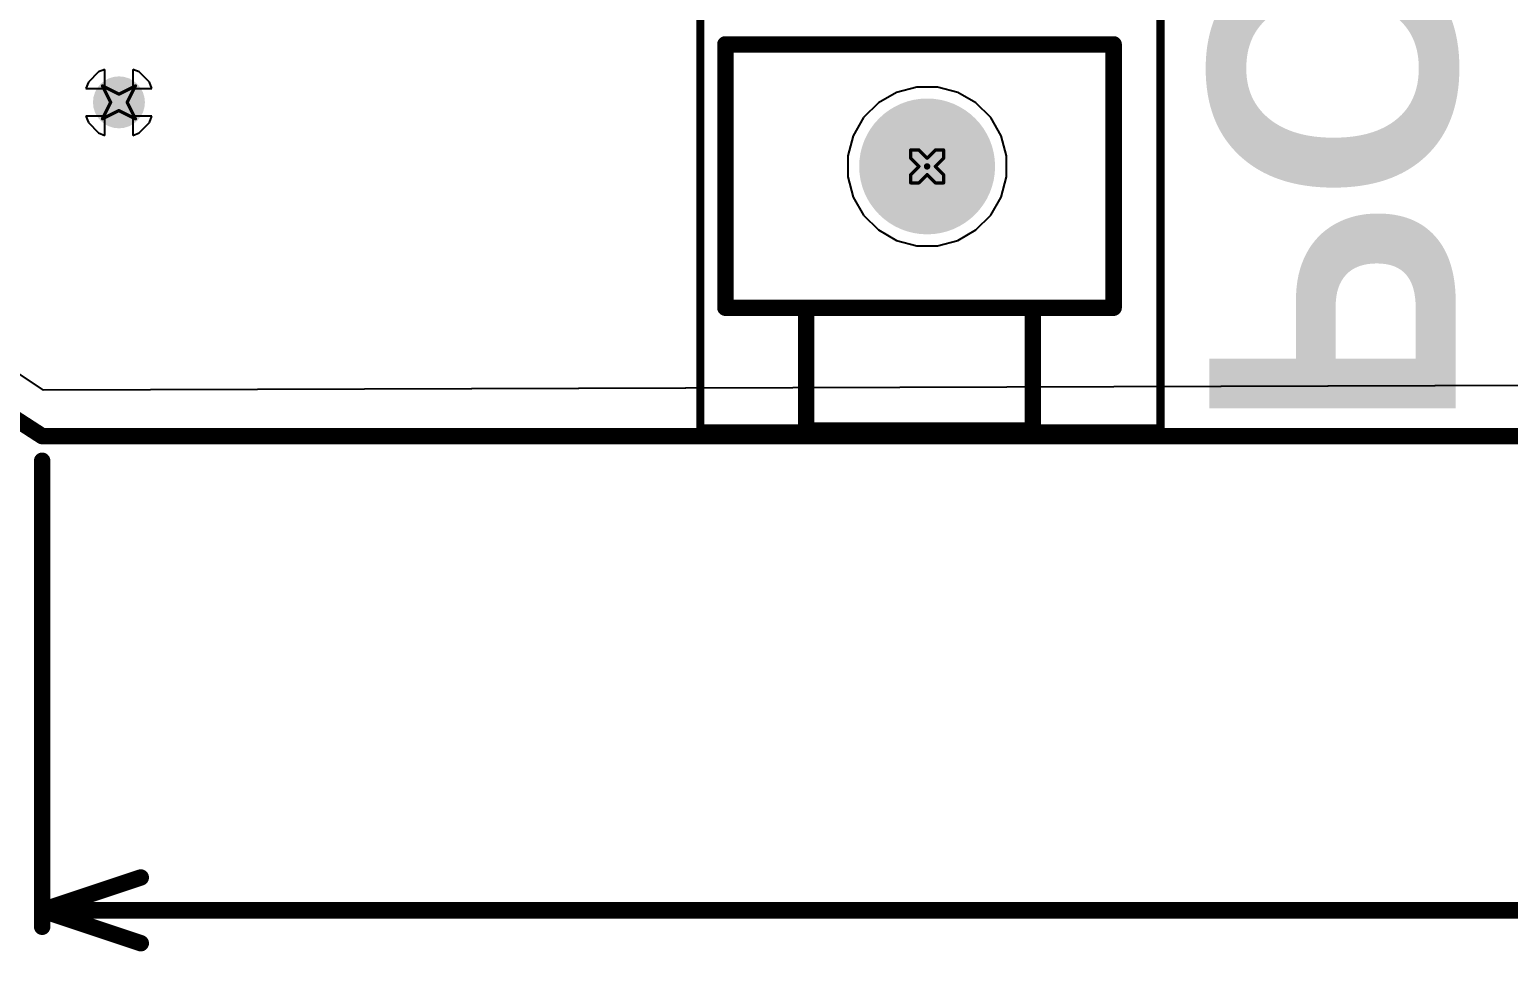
# Model space of a CAD drawing. Header units: inches. Extents: x -0.4 to 12.9, y -0.9 to 6.
# Drawn here: x 0.3 to 1.199, y -0.806 to -0.245 of the extents above; entities that cross this region are included whole.
import ezdxf

# ---------------------------------------------------------------- set-up
doc = ezdxf.new("R2010")
doc.units = ezdxf.units.IN
doc.header["$MEASUREMENT"] = 0
for name, color, linetype in [('Board Outline', 216, 'Continuous'), ('Bottom Layer', 5, 'Continuous'), ('Bottom Overlay', 54, 'Continuous'), ('Bottom Solder', 6, 'Continuous'), ('Deimensions', 6, 'Continuous'), ('Drill Drawing', 1, 'Continuous'), ('Multi-Layer', 9, 'Continuous'), ('Pad Holes', 156, 'Continuous'), ('Top Layer', 1, 'Continuous'), ('Top Solder', 216, 'Continuous'), ('Via Holes', 16, 'Continuous')]:
    doc.layers.add(name, color=color, linetype=linetype)
doc.styles.add('Arial_Bold', font='', dxfattribs={"height": 0.2})
doc.styles.get('Arial_Bold').set_extended_font_data('Arial', bold=True)

# ---------------------------------------------------------------- blocks, each defined once
blk = doc.blocks.new('DC_0360_2_5_B_36')
at = {"layer": 'Bottom Layer'}
for points in [[(0.0315, 0.10039), (0.0315, 0.15945), (0.14961, 0.15945), (0.14961, 0.10039)], [(-0.02953, 0.05906), (0.02953, 0.05906), (0.02953, -0.05906), (-0.02953, -0.05906)], [(0.14961, -0.10039), (0.14961, -0.15945), (0.0315, -0.15945), (0.0315, -0.10039)]]:
    blk.add_hatch(color=5, dxfattribs=at).paths.add_polyline_path(points)
at = {"layer": 'Bottom Solder'}
for points in [[(0.02953, 0.09843), (0.02953, 0.16142), (0.15157, 0.16142), (0.15157, 0.09843)], [(-0.0315, 0.06102), (0.0315, 0.06102), (0.0315, -0.06102), (-0.0315, -0.06102)], [(0.15157, -0.09843), (0.15157, -0.16142), (0.02953, -0.16142), (0.02953, -0.09843)]]:
    blk.add_hatch(color=6, dxfattribs=at).paths.add_polyline_path(points)
h = blk.add_hatch(color=6, dxfattribs=at)
edge = h.paths.add_edge_path()
edge.add_arc((-0.15748, 0), 0.00197, 0, 360)
at = {"layer": 'Multi-Layer'}
for points in [[(0.0315, 0.10039), (0.0315, 0.15945), (0.14961, 0.15945), (0.14961, 0.10039)], [(-0.02953, 0.05906), (0.02953, 0.05906), (0.02953, -0.05906), (-0.02953, -0.05906)], [(0.14961, -0.10039), (0.14961, -0.15945), (0.0315, -0.15945), (0.0315, -0.10039)]]:
    blk.add_hatch(color=9, dxfattribs=at).paths.add_polyline_path(points)
at = {"layer": 'Pad Holes'}
h = blk.add_hatch(color=7, dxfattribs=at)
edge = h.paths.add_edge_path()
edge.add_arc((0.11417, 0.12992), 0.01969, 270, 450)
edge.add_line((0.11417, 0.14961), (0.06693, 0.14961))
edge.add_arc((0.06693, 0.12992), 0.01969, 90, 270)
edge.add_line((0.06693, 0.11024), (0.11417, 0.11024))
h = blk.add_hatch(color=7, dxfattribs=at)
edge = h.paths.add_edge_path()
edge.add_arc((-0.15748, 0), 0.04134, 0, 360)
h = blk.add_hatch(color=7, dxfattribs=at)
edge = h.paths.add_edge_path()
edge.add_arc((0.11417, -0.12992), 0.01969, 270, 450)
edge.add_line((0.11417, -0.11024), (0.06693, -0.11024))
edge.add_arc((0.06693, -0.12992), 0.01969, 90, 270)
edge.add_line((0.06693, -0.14961), (0.11417, -0.14961))
at = {"layer": 'Top Layer'}
for points in [[(0.0315, 0.10039), (0.0315, 0.15945), (0.14961, 0.15945), (0.14961, 0.10039)], [(-0.02953, 0.05906), (0.02953, 0.05906), (0.02953, -0.05906), (-0.02953, -0.05906)], [(0.14961, -0.10039), (0.14961, -0.15945), (0.0315, -0.15945), (0.0315, -0.10039)]]:
    blk.add_hatch(color=1, dxfattribs=at).paths.add_polyline_path(points)
at = {"layer": 'Top Solder'}
for points in [[(0.02953, 0.09843), (0.02953, 0.16142), (0.15157, 0.16142), (0.15157, 0.09843)], [(-0.0315, 0.06102), (0.0315, 0.06102), (0.0315, -0.06102), (-0.0315, -0.06102)], [(0.15157, -0.09843), (0.15157, -0.16142), (0.02953, -0.16142), (0.02953, -0.09843)]]:
    blk.add_hatch(color=216, dxfattribs=at).paths.add_polyline_path(points)
h = blk.add_hatch(color=216, dxfattribs=at)
edge = h.paths.add_edge_path()
edge.add_arc((-0.15748, 0), 0.00197, 0, 360)
at = {"layer": 'Bottom Overlay'}
for points in [[(-0.317, 0.138, 0.005, 0.005, 0), (-0.317, -0.142, 0.005, 0.005, 0)], [(-0.317, 0.138, 0.005, 0.005, 0), (0.026, 0.138, 0.005, 0.005, 0)], [(0.151, 0.088, 0.005, 0.005, 0), (0.151, -0.091, 0.005, 0.005, 0)], [(-0.317, -0.142, 0.005, 0.005, 0), (0.017, -0.142, 0.005, 0.005, 0)]]:
    blk.add_lwpolyline(points, format="xyseb", dxfattribs=at)
for points in [[(-0.31825, 0.138, 0.0025, 0.0025, 1), (-0.31575, 0.138, 0.0025, 0.0025, 1)], [(-0.31825, 0.138, 0.0025, 0.0025, 1), (-0.31575, 0.138, 0.0025, 0.0025, 1)], [(0.02475, 0.138, 0.0025, 0.0025, 1), (0.02725, 0.138, 0.0025, 0.0025, 1)], [(0.14975, 0.088, 0.0025, 0.0025, 1), (0.15225, 0.088, 0.0025, 0.0025, 1)], [(0.14975, -0.091, 0.0025, 0.0025, 1), (0.15225, -0.091, 0.0025, 0.0025, 1)], [(-0.31825, -0.142, 0.0025, 0.0025, 1), (-0.31575, -0.142, 0.0025, 0.0025, 1)], [(-0.31825, -0.142, 0.0025, 0.0025, 1), (-0.31575, -0.142, 0.0025, 0.0025, 1)], [(0.01575, -0.142, 0.0025, 0.0025, 1), (0.01825, -0.142, 0.0025, 0.0025, 1)]]:
    blk.add_lwpolyline(points, format="xyseb", close=True, dxfattribs=at)

msp = doc.modelspace()

# ---------------------------------------------------------------- hatches: boundary and pattern name
at = {"layer": 'Bottom Layer'}
h = msp.add_hatch(color=5, dxfattribs=at)
edge = h.paths.add_edge_path()
edge.add_arc((0.354, -0.289), 0.01181, 0, 360)
at = {"layer": 'Bottom Solder'}
h = msp.add_hatch(color=6, dxfattribs=at)
edge = h.paths.add_edge_path()
edge.add_arc((0.354, -0.289), 0.01581, 0, 360)
at = {"layer": 'Top Layer'}
h = msp.add_hatch(color=1, dxfattribs=at)
edge = h.paths.add_edge_path()
edge.add_arc((0.354, -0.289), 0.01181, 0, 360)
at = {"layer": 'Top Solder'}
h = msp.add_hatch(color=216, dxfattribs=at)
edge = h.paths.add_edge_path()
edge.add_arc((0.354, -0.289), 0.01581, 0, 360)
at = {"layer": 'Via Holes'}
h = msp.add_hatch(color=7, dxfattribs=at)
edge = h.paths.add_edge_path()
edge.add_arc((0.354, -0.289), 0.00591, 0, 360)

# ---------------------------------------------------------------- linework, layer by layer
at = {"layer": 'Board Outline'}
for points in [[(0.30728, -0.49213, 0.01, 0.01, -0.132866), (-0.19685, 0.02141, 0.01, 0.01, 0)], [(0.30728, -0.49213, 0.01, 0.01, 0), (2.84232, -0.49213, 0.01, 0.01, 0)]]:
    msp.add_lwpolyline(points, format="xyseb", dxfattribs=at)
msp.add_lwpolyline([(0.30478, -0.49213, 0.005, 0.005, 1), (0.30978, -0.49213, 0.005, 0.005, 1)], format="xyseb", close=True, dxfattribs=at)
msp.add_lwpolyline([(0.30478, -0.49213, 0.005, 0.005, 1), (0.30978, -0.49213, 0.005, 0.005, 1)], format="xyseb", close=True, dxfattribs=at)
at = {"layer": 'Bottom Layer'}
for p, q in [((0.3455, -0.26891), (0.34165, -0.27051)), ((0.3455, -0.2805), (0.3455, -0.26891)), ((0.36635, -0.27051), (0.3625, -0.26891)), ((0.3625, -0.26891), (0.3625, -0.2805)), ((0.33551, -0.27665), (0.33391, -0.2805)), ((0.34165, -0.27051), (0.33551, -0.27665)), ((0.37249, -0.27665), (0.36635, -0.27051)), ((0.37409, -0.2805), (0.37249, -0.27665)), ((0.33391, -0.2805), (0.3455, -0.2805)), ((0.3625, -0.2805), (0.37409, -0.2805)), ((0.82704, -0.28296), (0.81602, -0.28932)), ((0.83934, -0.27966), (0.82704, -0.28296)), ((0.85206, -0.27966), (0.83934, -0.27966)), ((0.86436, -0.28296), (0.85206, -0.27966)), ((0.87538, -0.28932), (0.86436, -0.28296)), ((0.81602, -0.28932), (0.80702, -0.29832)), ((0.88438, -0.29832), (0.87538, -0.28932)), ((0.3455, -0.2975), (0.33391, -0.2975)), ((0.33391, -0.2975), (0.33551, -0.30135)), ((0.33551, -0.30135), (0.34165, -0.30749)), ((0.3455, -0.30909), (0.3455, -0.2975)), ((0.37409, -0.2975), (0.3625, -0.2975)), ((0.3625, -0.2975), (0.3625, -0.30909)), ((0.36635, -0.30749), (0.37249, -0.30135)), ((0.37249, -0.30135), (0.37409, -0.2975)), ((0.80702, -0.29832), (0.80066, -0.30934)), ((0.89075, -0.30934), (0.88438, -0.29832)), ((0.34165, -0.30749), (0.3455, -0.30909)), ((0.3625, -0.30909), (0.36635, -0.30749)), ((0.80066, -0.30934), (0.79736, -0.32164)), ((0.89404, -0.32164), (0.89075, -0.30934)), ((0.79736, -0.32164), (0.79736, -0.33436)), ((0.89404, -0.33436), (0.89404, -0.32164)), ((0.79736, -0.33436), (0.80066, -0.34666)), ((0.89075, -0.34666), (0.89404, -0.33436)), ((0.80066, -0.34666), (0.80702, -0.35768)), ((0.88438, -0.35768), (0.89075, -0.34666)), ((0.80702, -0.35768), (0.81602, -0.36668)), ((0.87538, -0.36668), (0.88438, -0.35768)), ((0.81602, -0.36668), (0.82704, -0.37304)), ((0.86436, -0.37304), (0.87538, -0.36668)), ((0.82704, -0.37304), (0.83934, -0.37634)), ((0.83934, -0.37634), (0.85206, -0.37634)), ((0.85206, -0.37634), (0.86436, -0.37304)), ((0.30815, -0.4641), (0.25563, -0.42922)), ((2.84134, -0.45623), (0.30815, -0.4641))]:
    msp.add_line(p, q, dxfattribs=at)
at = {"layer": 'Deimensions'}
for points in [[(0.72296, -0.25372, 0.01, 0.01, 0), (0.95918, -0.25372, 0.01, 0.01, 0)], [(0.72296, -0.414, 0.01, 0.01, 0), (0.72296, -0.25372, 0.01, 0.01, 0)], [(0.95918, -0.414, 0.01, 0.01, 0), (0.95918, -0.25372, 0.01, 0.01, 0)], [(0.72296, -0.414, 0.01, 0.01, 0), (0.95918, -0.414, 0.01, 0.01, 0)], [(0.77217, -0.4888, 0.01, 0.01, 0), (0.77217, -0.414, 0.01, 0.01, 0)], [(0.77217, -0.414, 0.01, 0.01, 0), (0.90997, -0.414, 0.01, 0.01, 0)], [(0.90997, -0.4888, 0.01, 0.01, 0), (0.90997, -0.414, 0.01, 0.01, 0)], [(0.77217, -0.4888, 0.01, 0.01, 0), (0.90997, -0.4888, 0.01, 0.01, 0)], [(0.30728, -0.79075, 0.01, 0.01, 0), (0.30728, -0.50713, 0.01, 0.01, 0)], [(0.30728, -0.78075, 0.01, 0.01, 0), (0.36728, -0.76075, 0.01, 0.01, 0)], [(0.30728, -0.78075, 0.01, 0.01, 0), (0.36728, -0.80075, 0.01, 0.01, 0)], [(0.30728, -0.78075, 0.01, 0.01, 0), (1.27289, -0.78075, 0.01, 0.01, 0)]]:
    msp.add_lwpolyline(points, format="xyseb", dxfattribs=at)
for points in [[(0.72046, -0.25372, 0.005, 0.005, 1), (0.72546, -0.25372, 0.005, 0.005, 1)], [(0.72046, -0.25372, 0.005, 0.005, 1), (0.72546, -0.25372, 0.005, 0.005, 1)], [(0.95668, -0.25372, 0.005, 0.005, 1), (0.96168, -0.25372, 0.005, 0.005, 1)], [(0.95668, -0.25372, 0.005, 0.005, 1), (0.96168, -0.25372, 0.005, 0.005, 1)], [(0.72046, -0.414, 0.005, 0.005, 1), (0.72546, -0.414, 0.005, 0.005, 1)], [(0.72046, -0.414, 0.005, 0.005, 1), (0.72546, -0.414, 0.005, 0.005, 1)], [(0.76967, -0.414, 0.005, 0.005, 1), (0.77467, -0.414, 0.005, 0.005, 1)], [(0.76967, -0.414, 0.005, 0.005, 1), (0.77467, -0.414, 0.005, 0.005, 1)], [(0.90747, -0.414, 0.005, 0.005, 1), (0.91247, -0.414, 0.005, 0.005, 1)], [(0.90747, -0.414, 0.005, 0.005, 1), (0.91247, -0.414, 0.005, 0.005, 1)], [(0.95668, -0.414, 0.005, 0.005, 1), (0.96168, -0.414, 0.005, 0.005, 1)], [(0.95668, -0.414, 0.005, 0.005, 1), (0.96168, -0.414, 0.005, 0.005, 1)], [(0.76967, -0.4888, 0.005, 0.005, 1), (0.77467, -0.4888, 0.005, 0.005, 1)], [(0.76967, -0.4888, 0.005, 0.005, 1), (0.77467, -0.4888, 0.005, 0.005, 1)], [(0.90747, -0.4888, 0.005, 0.005, 1), (0.91247, -0.4888, 0.005, 0.005, 1)], [(0.90747, -0.4888, 0.005, 0.005, 1), (0.91247, -0.4888, 0.005, 0.005, 1)], [(0.30478, -0.50713, 0.005, 0.005, 1), (0.30978, -0.50713, 0.005, 0.005, 1)], [(0.36478, -0.76075, 0.005, 0.005, 1), (0.36978, -0.76075, 0.005, 0.005, 1)], [(0.30478, -0.78075, 0.005, 0.005, 1), (0.30978, -0.78075, 0.005, 0.005, 1)], [(0.30478, -0.78075, 0.005, 0.005, 1), (0.30978, -0.78075, 0.005, 0.005, 1)], [(0.30478, -0.78075, 0.005, 0.005, 1), (0.30978, -0.78075, 0.005, 0.005, 1)], [(0.30478, -0.79075, 0.005, 0.005, 1), (0.30978, -0.79075, 0.005, 0.005, 1)], [(0.36478, -0.80075, 0.005, 0.005, 1), (0.36978, -0.80075, 0.005, 0.005, 1)]]:
    msp.add_lwpolyline(points, format="xyseb", close=True, dxfattribs=at)
at = {"layer": 'Drill Drawing'}
for points in [[(0.344, -0.279, 0.002, 0.002, 0), (0.354, -0.284, 0.002, 0.002, 0)], [(0.344, -0.279, 0.002, 0.002, 0), (0.349, -0.289, 0.002, 0.002, 0)], [(0.354, -0.284, 0.002, 0.002, 0), (0.364, -0.279, 0.002, 0.002, 0)], [(0.359, -0.289, 0.002, 0.002, 0), (0.364, -0.279, 0.002, 0.002, 0)], [(0.344, -0.299, 0.002, 0.002, 0), (0.349, -0.289, 0.002, 0.002, 0)], [(0.344, -0.299, 0.002, 0.002, 0), (0.354, -0.294, 0.002, 0.002, 0)], [(0.354, -0.294, 0.002, 0.002, 0), (0.364, -0.299, 0.002, 0.002, 0)], [(0.359, -0.289, 0.002, 0.002, 0), (0.364, -0.299, 0.002, 0.002, 0)], [(0.8357, -0.323, 0.002, 0.002, 0), (0.8357, -0.318, 0.002, 0.002, 0)], [(0.8357, -0.318, 0.002, 0.002, 0), (0.8407, -0.318, 0.002, 0.002, 0)], [(0.8357, -0.323, 0.002, 0.002, 0), (0.8407, -0.328, 0.002, 0.002, 0)], [(0.8407, -0.318, 0.002, 0.002, 0), (0.8457, -0.323, 0.002, 0.002, 0)], [(0.8457, -0.323, 0.002, 0.002, 0), (0.8507, -0.318, 0.002, 0.002, 0)], [(0.8507, -0.318, 0.002, 0.002, 0), (0.8557, -0.318, 0.002, 0.002, 0)], [(0.8507, -0.328, 0.002, 0.002, 0), (0.8557, -0.323, 0.002, 0.002, 0)], [(0.8557, -0.323, 0.002, 0.002, 0), (0.8557, -0.318, 0.002, 0.002, 0)], [(0.8357, -0.333, 0.002, 0.002, 0), (0.8407, -0.328, 0.002, 0.002, 0)], [(0.8357, -0.338, 0.002, 0.002, 0), (0.8357, -0.333, 0.002, 0.002, 0)], [(0.8407, -0.338, 0.002, 0.002, 0), (0.8457, -0.333, 0.002, 0.002, 0)], [(0.8457, -0.333, 0.002, 0.002, 0), (0.8507, -0.338, 0.002, 0.002, 0)], [(0.8507, -0.328, 0.002, 0.002, 0), (0.8557, -0.333, 0.002, 0.002, 0)], [(0.8557, -0.338, 0.002, 0.002, 0), (0.8557, -0.333, 0.002, 0.002, 0)], [(0.8357, -0.338, 0.002, 0.002, 0), (0.8407, -0.338, 0.002, 0.002, 0)], [(0.8507, -0.338, 0.002, 0.002, 0), (0.8557, -0.338, 0.002, 0.002, 0)]]:
    msp.add_lwpolyline(points, format="xyseb", dxfattribs=at)
for points in [[(0.3435, -0.279, 0.001, 0.001, 1), (0.3445, -0.279, 0.001, 0.001, 1)], [(0.3435, -0.279, 0.001, 0.001, 1), (0.3445, -0.279, 0.001, 0.001, 1)], [(0.3635, -0.279, 0.001, 0.001, 1), (0.3645, -0.279, 0.001, 0.001, 1)], [(0.3635, -0.279, 0.001, 0.001, 1), (0.3645, -0.279, 0.001, 0.001, 1)], [(0.3535, -0.284, 0.001, 0.001, 1), (0.3545, -0.284, 0.001, 0.001, 1)], [(0.3535, -0.284, 0.001, 0.001, 1), (0.3545, -0.284, 0.001, 0.001, 1)], [(0.3485, -0.289, 0.001, 0.001, 1), (0.3495, -0.289, 0.001, 0.001, 1)], [(0.3485, -0.289, 0.001, 0.001, 1), (0.3495, -0.289, 0.001, 0.001, 1)], [(0.3535, -0.294, 0.001, 0.001, 1), (0.3545, -0.294, 0.001, 0.001, 1)], [(0.3535, -0.294, 0.001, 0.001, 1), (0.3545, -0.294, 0.001, 0.001, 1)], [(0.3585, -0.289, 0.001, 0.001, 1), (0.3595, -0.289, 0.001, 0.001, 1)], [(0.3585, -0.289, 0.001, 0.001, 1), (0.3595, -0.289, 0.001, 0.001, 1)], [(0.3435, -0.299, 0.001, 0.001, 1), (0.3445, -0.299, 0.001, 0.001, 1)], [(0.3435, -0.299, 0.001, 0.001, 1), (0.3445, -0.299, 0.001, 0.001, 1)], [(0.3635, -0.299, 0.001, 0.001, 1), (0.3645, -0.299, 0.001, 0.001, 1)], [(0.3635, -0.299, 0.001, 0.001, 1), (0.3645, -0.299, 0.001, 0.001, 1)], [(0.8352, -0.318, 0.001, 0.001, 1), (0.8362, -0.318, 0.001, 0.001, 1)], [(0.8352, -0.318, 0.001, 0.001, 1), (0.8362, -0.318, 0.001, 0.001, 1)], [(0.8352, -0.323, 0.001, 0.001, 1), (0.8362, -0.323, 0.001, 0.001, 1)], [(0.8352, -0.323, 0.001, 0.001, 1), (0.8362, -0.323, 0.001, 0.001, 1)], [(0.8402, -0.318, 0.001, 0.001, 1), (0.8412, -0.318, 0.001, 0.001, 1)], [(0.8402, -0.318, 0.001, 0.001, 1), (0.8412, -0.318, 0.001, 0.001, 1)], [(0.8452, -0.323, 0.001, 0.001, 1), (0.8462, -0.323, 0.001, 0.001, 1)], [(0.8452, -0.323, 0.001, 0.001, 1), (0.8462, -0.323, 0.001, 0.001, 1)], [(0.8502, -0.318, 0.001, 0.001, 1), (0.8512, -0.318, 0.001, 0.001, 1)], [(0.8502, -0.318, 0.001, 0.001, 1), (0.8512, -0.318, 0.001, 0.001, 1)], [(0.8552, -0.318, 0.001, 0.001, 1), (0.8562, -0.318, 0.001, 0.001, 1)], [(0.8552, -0.318, 0.001, 0.001, 1), (0.8562, -0.318, 0.001, 0.001, 1)], [(0.8552, -0.323, 0.001, 0.001, 1), (0.8562, -0.323, 0.001, 0.001, 1)], [(0.8552, -0.323, 0.001, 0.001, 1), (0.8562, -0.323, 0.001, 0.001, 1)], [(0.8352, -0.333, 0.001, 0.001, 1), (0.8362, -0.333, 0.001, 0.001, 1)], [(0.8352, -0.333, 0.001, 0.001, 1), (0.8362, -0.333, 0.001, 0.001, 1)], [(0.8402, -0.328, 0.001, 0.001, 1), (0.8412, -0.328, 0.001, 0.001, 1)], [(0.8402, -0.328, 0.001, 0.001, 1), (0.8412, -0.328, 0.001, 0.001, 1)], [(0.8452, -0.333, 0.001, 0.001, 1), (0.8462, -0.333, 0.001, 0.001, 1)], [(0.8452, -0.333, 0.001, 0.001, 1), (0.8462, -0.333, 0.001, 0.001, 1)], [(0.8502, -0.328, 0.001, 0.001, 1), (0.8512, -0.328, 0.001, 0.001, 1)], [(0.8502, -0.328, 0.001, 0.001, 1), (0.8512, -0.328, 0.001, 0.001, 1)], [(0.8552, -0.333, 0.001, 0.001, 1), (0.8562, -0.333, 0.001, 0.001, 1)], [(0.8552, -0.333, 0.001, 0.001, 1), (0.8562, -0.333, 0.001, 0.001, 1)], [(0.8352, -0.338, 0.001, 0.001, 1), (0.8362, -0.338, 0.001, 0.001, 1)], [(0.8352, -0.338, 0.001, 0.001, 1), (0.8362, -0.338, 0.001, 0.001, 1)], [(0.8402, -0.338, 0.001, 0.001, 1), (0.8412, -0.338, 0.001, 0.001, 1)], [(0.8402, -0.338, 0.001, 0.001, 1), (0.8412, -0.338, 0.001, 0.001, 1)], [(0.8502, -0.338, 0.001, 0.001, 1), (0.8512, -0.338, 0.001, 0.001, 1)], [(0.8502, -0.338, 0.001, 0.001, 1), (0.8512, -0.338, 0.001, 0.001, 1)], [(0.8552, -0.338, 0.001, 0.001, 1), (0.8562, -0.338, 0.001, 0.001, 1)], [(0.8552, -0.338, 0.001, 0.001, 1), (0.8562, -0.338, 0.001, 0.001, 1)]]:
    msp.add_lwpolyline(points, format="xyseb", close=True, dxfattribs=at)
at = {"layer": 'Top Layer'}
for p, q in [((0.3455, -0.26891), (0.34165, -0.27051)), ((0.3455, -0.2805), (0.3455, -0.26891)), ((0.36635, -0.27051), (0.3625, -0.26891)), ((0.3625, -0.26891), (0.3625, -0.2805)), ((0.33551, -0.27665), (0.33391, -0.2805)), ((0.34165, -0.27051), (0.33551, -0.27665)), ((0.37249, -0.27665), (0.36635, -0.27051)), ((0.37409, -0.2805), (0.37249, -0.27665)), ((0.33391, -0.2805), (0.3455, -0.2805)), ((0.3625, -0.2805), (0.37409, -0.2805)), ((0.82704, -0.28296), (0.81602, -0.28932)), ((0.83934, -0.27966), (0.82704, -0.28296)), ((0.85206, -0.27966), (0.83934, -0.27966)), ((0.86436, -0.28296), (0.85206, -0.27966)), ((0.87538, -0.28932), (0.86436, -0.28296)), ((0.81602, -0.28932), (0.80702, -0.29832)), ((0.88438, -0.29832), (0.87538, -0.28932)), ((0.3455, -0.2975), (0.33391, -0.2975)), ((0.33391, -0.2975), (0.33551, -0.30135)), ((0.33551, -0.30135), (0.34165, -0.30749)), ((0.3455, -0.30909), (0.3455, -0.2975)), ((0.37409, -0.2975), (0.3625, -0.2975)), ((0.3625, -0.2975), (0.3625, -0.30909)), ((0.36635, -0.30749), (0.37249, -0.30135)), ((0.37249, -0.30135), (0.37409, -0.2975)), ((0.80702, -0.29832), (0.80066, -0.30934)), ((0.89075, -0.30934), (0.88438, -0.29832)), ((0.34165, -0.30749), (0.3455, -0.30909)), ((0.3625, -0.30909), (0.36635, -0.30749)), ((0.80066, -0.30934), (0.79736, -0.32164)), ((0.89404, -0.32164), (0.89075, -0.30934)), ((0.79736, -0.32164), (0.79736, -0.33436)), ((0.89404, -0.33436), (0.89404, -0.32164)), ((0.79736, -0.33436), (0.80066, -0.34666)), ((0.89075, -0.34666), (0.89404, -0.33436)), ((0.80066, -0.34666), (0.80702, -0.35768)), ((0.88438, -0.35768), (0.89075, -0.34666)), ((0.80702, -0.35768), (0.81602, -0.36668)), ((0.87538, -0.36668), (0.88438, -0.35768)), ((0.81602, -0.36668), (0.82704, -0.37304)), ((0.86436, -0.37304), (0.87538, -0.36668)), ((0.82704, -0.37304), (0.83934, -0.37634)), ((0.83934, -0.37634), (0.85206, -0.37634)), ((0.85206, -0.37634), (0.86436, -0.37304)), ((0.30815, -0.4641), (0.25563, -0.42922)), ((2.84329, -0.45623), (0.30815, -0.4641))]:
    msp.add_line(p, q, dxfattribs=at)

# ---------------------------------------------------------------- block references
at = {"rotation": 90}
msp.add_blockref('DC_0360_2_5_B_36', (0.8457, -0.17052), dxfattribs=at)

# ---------------------------------------------------------------- texts
at = {"layer": 'Bottom Overlay', "style": 'Arial_Bold', "text_generation_flag": 2}
msp.add_text('POWER', height=0.15, rotation=270, dxfattribs=at).set_placement((1.0173, -0.48924))

doc.saveas('drawing.dxf')
